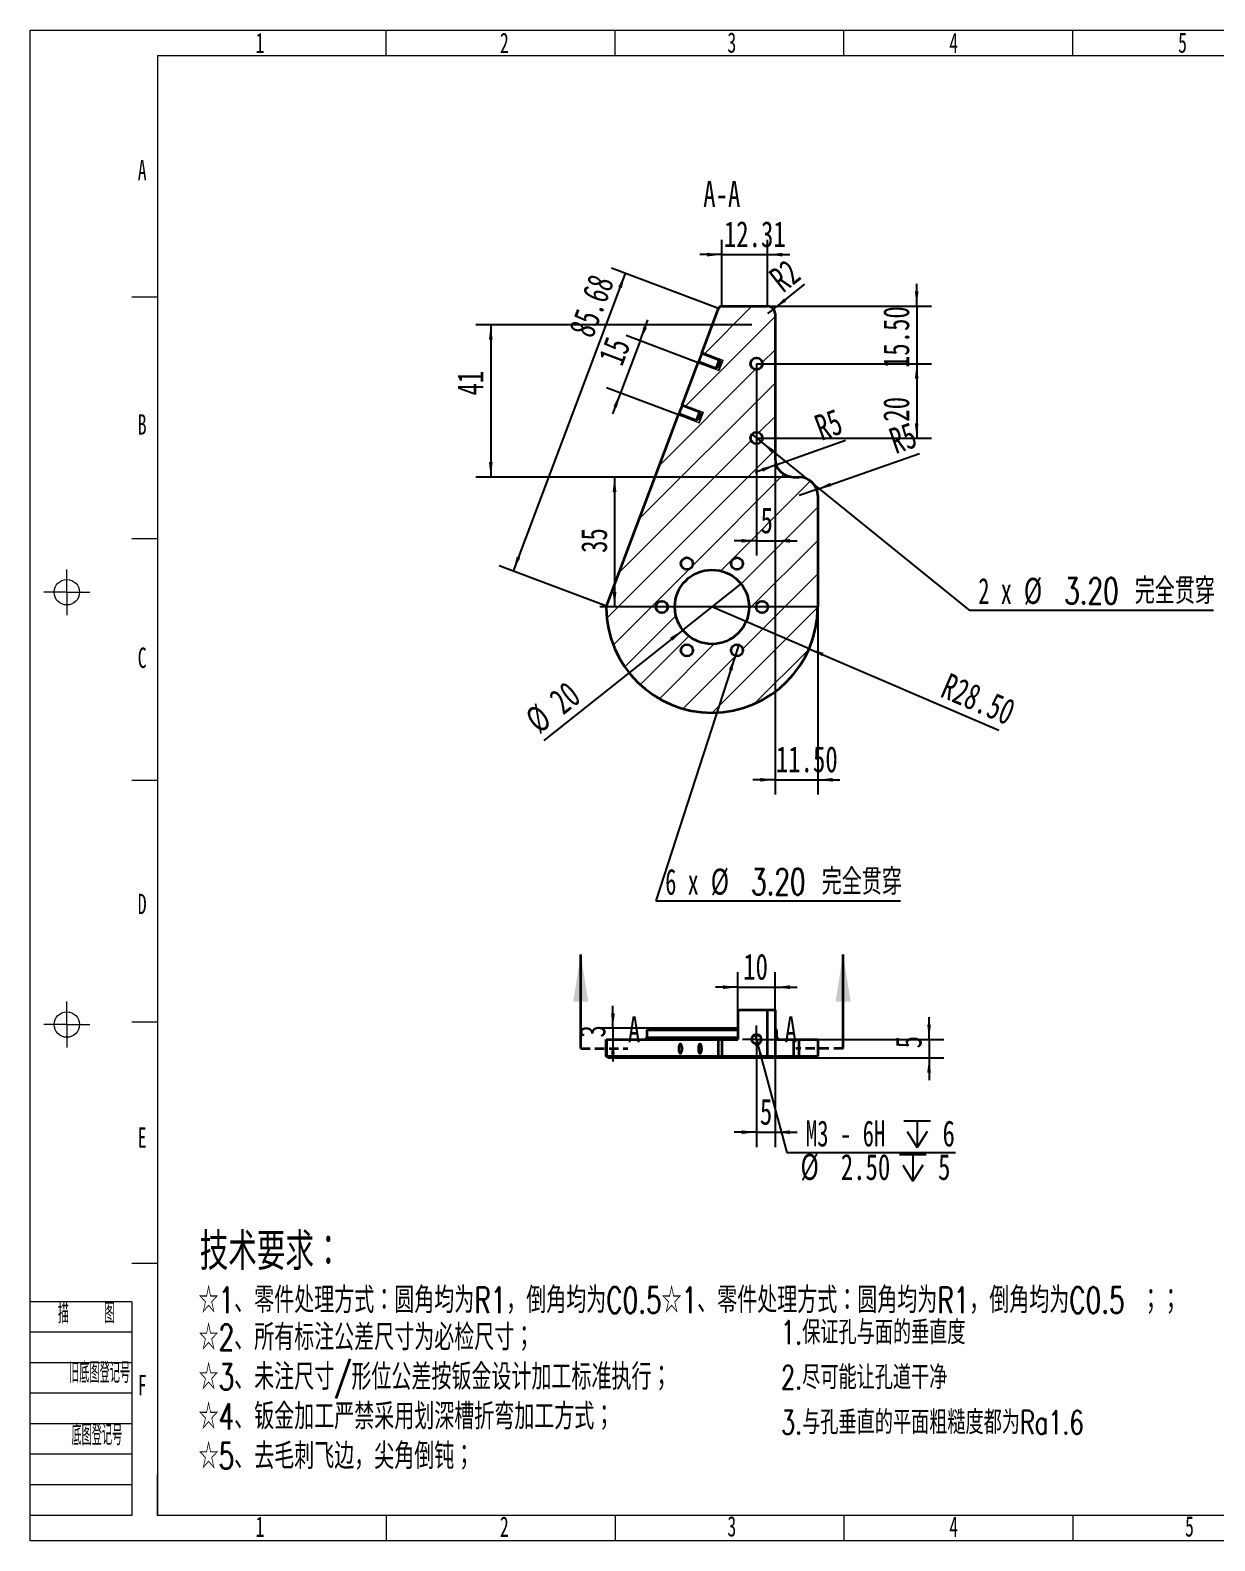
# Model space of a CAD drawing. Header units: millimetres. Extents: x 5 to 292, y 3 to 206.
# Drawn here: x 4.5 to 164.1, y 2.8 to 206.2 of the extents above; entities that cross this region are included whole.
import ezdxf

# ---------------------------------------------------------------- set-up
doc = ezdxf.new("R2010")
doc.units = ezdxf.units.MM
doc.linetypes.add('CENTERX2', pattern=[20.32, 12.7, -2.54, 2.54, -2.54])
doc.linetypes.add('HIDDEN', pattern=[1.905, 1.27, -0.635])
doc.layers.add('10', color=7, linetype='Continuous')
doc.layers.add('SLD-0', color=7, linetype='Continuous')
doc.layers.add('粗实线层', color=7, linetype='Continuous', lineweight=25)
doc.styles.add('SLDTEXTSTYLE0', font='TXT', dxfattribs={"width": 0.7, "bigfont": 'bigfont'})
doc.styles.add('SLDTEXTSTYLE1', font='TXT', dxfattribs={"width": 0.7})
doc.styles.add('SLDTEXTSTYLE14', font='TXT', dxfattribs={"width": 0.642857})
doc.styles.add('SLDTEXTSTYLE15', font='TXT', dxfattribs={"width": 0.633333})
doc.styles.add('SLDTEXTSTYLE7', font='TXT', dxfattribs={"width": 0.638186})
doc.styles.add('SLDTEXTSTYLE8', font='TXT', dxfattribs={"width": 0.484951, "bigfont": 'bigfont'})
doc.styles.add('SLDTEXTSTYLE9', font='TXT', dxfattribs={"width": 0.454852, "bigfont": 'bigfont'})
doc.dimstyles.new('SLDDIMSTYLE1', dxfattribs={"dimtxt": 3.5, "dimasz": 2, "dimexe": 0, "dimexo": 0.0625, "dimgap": 0.875, "dimtad": 2, "dimlfac": 2, "dimrnd": 1e-09, "dimzin": 12, "dimdsep": 46, "dimtxsty": 'SLDTEXTSTYLE1', "dimsah": 1, "dimcen": 0.09, "dimadec": 0, "dimazin": 3, "dimtfac": 1, "dimtmove": 0, "dimatfit": 0, "dimfxl": 0, "dimfrac": 2, "dimtolj": 1, "dimtzin": 12, "dimarcsym": 0})
doc.dimstyles.new('SLDDIMSTYLE2', dxfattribs={"dimtxt": 3.5, "dimasz": 2, "dimexe": 0, "dimexo": 0.0625, "dimgap": 0.875, "dimtad": 2, "dimlfac": 2, "dimrnd": 1e-09, "dimzin": 12, "dimdsep": 46, "dimtxsty": 'SLDTEXTSTYLE1', "dimsah": 1, "dimcen": 0.09, "dimadec": 0, "dimazin": 3, "dimtfac": 1, "dimtofl": 0, "dimtmove": 0, "dimatfit": 3, "dimfxl": 0, "dimfrac": 2, "dimtolj": 1, "dimtzin": 12, "dimarcsym": 0})
doc.dimstyles.new('SLDDIMSTYLE3', dxfattribs={"dimtxt": 3.5, "dimasz": 2, "dimexe": 0, "dimexo": 0.0625, "dimgap": 0.875, "dimtad": 2, "dimlfac": 2, "dimrnd": 1e-09, "dimzin": 4, "dimdsep": 46, "dimtxsty": 'SLDTEXTSTYLE1', "dimsah": 1, "dimcen": 0.09, "dimadec": 0, "dimazin": 1, "dimtfac": 1, "dimtmove": 0, "dimatfit": 0, "dimfxl": 0, "dimfrac": 2, "dimtolj": 1, "dimtzin": 12, "dimarcsym": 0})
doc.dimstyles.new('SLDDIMSTYLE4', dxfattribs={"dimtxt": 3.5, "dimasz": 2, "dimexe": 0, "dimexo": 0.0625, "dimgap": 0.875, "dimtad": 0, "dimtih": 1, "dimtoh": 1, "dimdec": 6, "dimlfac": 2, "dimrnd": 1e-09, "dimzin": 12, "dimdsep": 46, "dimtxsty": 'SLDTEXTSTYLE1', "dimblk1": 'NONE', "dimsah": 1, "dimcen": 0, "dimadec": 0, "dimazin": 3, "dimtfac": 1, "dimtmove": 0, "dimatfit": 3, "dimldrblk": 'NONE', "dimfxl": 0, "dimfrac": 2, "dimtolj": 1, "dimtzin": 12, "dimarcsym": 0})
doc.dimstyles.new('SLDDIMSTYLE5', dxfattribs={"dimtxt": 3.5, "dimasz": 2, "dimexe": 0, "dimexo": 0.0625, "dimgap": 0.875, "dimtad": 2, "dimlfac": 2, "dimrnd": 1e-09, "dimzin": 12, "dimdsep": 46, "dimtxsty": 'SLDTEXTSTYLE1', "dimsah": 1, "dimcen": 0, "dimadec": 0, "dimazin": 3, "dimtfac": 1, "dimtofl": 0, "dimtmove": 0, "dimatfit": 3, "dimfxl": 0, "dimfrac": 2, "dimtolj": 1, "dimtzin": 12, "dimarcsym": 0})
doc.dimstyles.new('SLDDIMSTYLE6', dxfattribs={"dimtxt": 3.5, "dimasz": 2, "dimexe": 0, "dimexo": 0.0625, "dimgap": 0.875, "dimtad": 2, "dimlfac": 2, "dimrnd": 1e-09, "dimzin": 12, "dimdsep": 46, "dimtxsty": 'SLDTEXTSTYLE1', "dimsah": 1, "dimcen": 0, "dimadec": 0, "dimazin": 3, "dimtfac": 1, "dimtofl": 0, "dimtmove": 1, "dimatfit": 3, "dimfxl": 0, "dimfrac": 2, "dimtolj": 1, "dimtzin": 12, "dimarcsym": 0})
doc.dimstyles.new('SLDDIMSTYLE7', dxfattribs={"dimtxt": 3.5, "dimasz": 2, "dimexe": 0, "dimexo": 0.0625, "dimgap": 0.875, "dimtad": 2, "dimlfac": 2, "dimrnd": 1e-09, "dimzin": 4, "dimdsep": 46, "dimtxsty": 'SLDTEXTSTYLE1', "dimsah": 1, "dimcen": 0, "dimadec": 0, "dimazin": 1, "dimtfac": 1, "dimtofl": 0, "dimtmove": 0, "dimatfit": 3, "dimfxl": 0, "dimfrac": 2, "dimtolj": 1, "dimtzin": 12, "dimarcsym": 0})
doc.dimstyles.new('SLDDIMSTYLE8', dxfattribs={"dimtxt": 3.5, "dimasz": 2, "dimexe": 0, "dimexo": 0.0625, "dimgap": 0.875, "dimtad": 2, "dimlfac": 2, "dimrnd": 1e-09, "dimzin": 12, "dimdsep": 46, "dimtxsty": 'SLDTEXTSTYLE1', "dimblk1": 'NONE', "dimsah": 1, "dimcen": 0, "dimadec": 0, "dimazin": 3, "dimtfac": 1, "dimtmove": 0, "dimatfit": 3, "dimldrblk": 'NONE', "dimfxl": 0, "dimfrac": 2, "dimtolj": 1, "dimtzin": 12, "dimarcsym": 0})
doc.dimstyles.new('SLDDIMSTYLE9', dxfattribs={"dimtxt": 3.5, "dimasz": 2, "dimexe": 0, "dimexo": 0.0625, "dimgap": 0.875, "dimtad": 0, "dimtih": 1, "dimtoh": 1, "dimlfac": 2, "dimrnd": 1e-09, "dimzin": 4, "dimdsep": 46, "dimtxsty": 'SLDTEXTSTYLE1', "dimblk1": 'NONE', "dimsah": 1, "dimcen": 0, "dimadec": 0, "dimazin": 1, "dimtfac": 1, "dimtmove": 0, "dimatfit": 3, "dimldrblk": 'NONE', "dimfxl": 0, "dimfrac": 2, "dimtolj": 1, "dimtzin": 12, "dimarcsym": 0})

# ---------------------------------------------------------------- blocks, each defined once
blk = doc.blocks.new('SW_NOTE_0')
at = {"layer": 'SLD-0', "color": 0, "char_height": 3.5, "attachment_point": 1, "style": 'SLDTEXTSTYLE0'}
for s, insert in [('☆2、所有标注公差尺寸为必检尺寸；', (0, 4.51)), ('☆3、未注尺寸/形位公差按钣金设计加工标准执行；', (0, -0.82)), ('☆4、钣金加工严禁采用划深槽折弯加工方式；', (0, -6.15)), ('☆5、去毛刺飞边，尖角倒钝；', (0, -11.48))]:
    blk.add_mtext(s, dxfattribs=dict(at, insert=insert))
blk = doc.blocks.new('SW_NOTE_0_3')
at = {"layer": '粗实线层', "color": 0, "char_height": 3.175, "attachment_point": 1, "style": 'SLDTEXTSTYLE0'}
for s, insert in [('1.保证孔与面的垂直度', (0, 4.09)), ('2.尽可能让孔道干净', (0, -1.97)), ('3.与孔垂直的平面粗糙度都为Ra1.6', (0, -8.03))]:
    blk.add_mtext(s, dxfattribs=dict(at, insert=insert))
blk = doc.blocks.new('SW_SYMBOL_HOLE_DEPTH')
at = {"layer": '10', "color": 0}
for p, q in [((0, 875), (800, 875)), ((100, 555), (400, 75)), ((400, 875), (400, 75)), ((700, 555), (400, 75))]:
    blk.add_line(p, q, dxfattribs=at)
blk = doc.blocks.new('_D_5')
at = {"layer": '10'}
for p, q in [((102.17, 70.93), (102.49, 69.73)), ((102.49, 69.73), (106.41, 55.08)), ((106.41, 55.08), (129.14, 55.08))]:
    blk.add_line(p, q, dxfattribs=at)
blk.add_solid([(102.49, 69.73), (102.77, 67.73), (103.25, 67.86)], dxfattribs=at)
at = {"layer": '10', "xscale": 0.004511737089201878, "yscale": 0.004511737089201878, "zscale": 0.004511737089201878}
for p in [(122.18, 55.41), (121.58, 50.9)]:
    blk.add_blockref('SW_SYMBOL_HOLE_DEPTH', p, dxfattribs=at)
at = {"layer": '10', "char_height": 3.5, "attachment_point": 1}
for s, insert, style in [('M3 - 6H', (108.98, 59.41), 'SLDTEXTSTYLE14'), ('6', (127.39, 59.41), 'SLDTEXTSTYLE1'), ('%%c', (108.26, 54.91), 'SLDTEXTSTYLE1'), ('2.50', (113.69, 54.89), 'SLDTEXTSTYLE1'), ('5', (126.79, 54.89), 'SLDTEXTSTYLE1')]:
    blk.add_mtext(s, dxfattribs=dict(at, insert=insert, style=style))
blk = doc.blocks.new('_None')
blk = doc.blocks.new('_D_6')
at = {"layer": '10'}
for p, q in [((99.83, 74.08), (99.83, 79.36)), ((104.83, 74.33), (104.83, 79.36)), ((99.83, 77.36), (96.83, 77.36)), ((99.83, 77.36), (104.83, 77.36)), ((104.83, 77.36), (107.83, 77.36))]:
    blk.add_line(p, q, dxfattribs=at)
for points in [[(99.83, 77.36), (97.83, 77.61), (97.83, 77.11)], [(104.83, 77.36), (106.83, 77.11), (106.83, 77.61)]]:
    blk.add_solid(points, dxfattribs=at)
at = {"layer": '10', "insert": (100.54, 81.87), "char_height": 3.5, "attachment_point": 1, "style": 'SLDTEXTSTYLE1'}
blk.add_mtext('10', dxfattribs=at)
blk = doc.blocks.new('_D_7')
at = {"layer": '10'}
for p, q in [((125.58, 70.33), (125.58, 73.33)), ((104.21, 70.33), (127.58, 70.33)), ((125.58, 70.33), (125.58, 67.83)), ((103.83, 67.83), (127.58, 67.83)), ((125.58, 67.83), (125.58, 64.83))]:
    blk.add_line(p, q, dxfattribs=at)
for points in [[(125.58, 70.33), (125.83, 72.33), (125.33, 72.33)], [(125.58, 67.83), (125.33, 65.83), (125.83, 65.83)]]:
    blk.add_solid(points, dxfattribs=at)
at = {"layer": '10', "insert": (121.07, 69.12), "char_height": 3.5, "attachment_point": 1, "rotation": 90, "style": 'SLDTEXTSTYLE1'}
blk.add_mtext('5', dxfattribs=at)
blk = doc.blocks.new('_D_8')
at = {"layer": '10'}
for p, q in [((104.83, 74.33), (104.83, 55.83)), ((102.33, 68.45), (102.33, 55.83)), ((102.33, 57.83), (99.33, 57.83)), ((102.33, 57.83), (104.83, 57.83)), ((104.83, 57.83), (107.83, 57.83))]:
    blk.add_line(p, q, dxfattribs=at)
for points in [[(102.33, 57.83), (100.33, 58.08), (100.33, 57.58)], [(104.83, 57.83), (106.83, 57.58), (106.83, 58.08)]]:
    blk.add_solid(points, dxfattribs=at)
at = {"layer": '10', "insert": (102.79, 62.34), "char_height": 3.5, "attachment_point": 1, "style": 'SLDTEXTSTYLE1'}
blk.add_mtext('5', dxfattribs=at)
blk = doc.blocks.new('_D_9')
at = {"layer": '10'}
for p, q in [((82.99, 71.83), (82.99, 74.83)), ((88.78, 71.83), (80.99, 71.83)), ((82.99, 71.83), (82.99, 70.33)), ((82.99, 70.33), (82.99, 67.33))]:
    blk.add_line(p, q, dxfattribs=at)
for points in [[(82.99, 71.83), (83.24, 73.83), (82.74, 73.83)], [(82.99, 70.33), (82.74, 68.33), (83.24, 68.33)]]:
    blk.add_solid(points, dxfattribs=at)
at = {"layer": '10', "insert": (78.48, 70.57), "char_height": 3.5, "attachment_point": 1, "rotation": 90, "style": 'SLDTEXTSTYLE1'}
blk.add_mtext('3', dxfattribs=at)
blk = doc.blocks.new('SW_CENTERMARKSYMBOL_0')
at = {"layer": '10', "color": 0}
for p, q in [((-1.25, 0), (-1.875, 0)), ((0, 0), (-1.25, 0)), ((0, 1.25), (0, 1.875)), ((0, 0), (0, 1.25)), ((0, 0), (0, -1.25)), ((0, 0), (1.25, 0)), ((1.25, 0), (1.875, 0)), ((0, -1.25), (0, -1.875))]:
    blk.add_line(p, q, dxfattribs=at)
blk = doc.blocks.new('_D_10')
at = {"layer": '10'}
for p, q in [((97.68, 169.07), (97.68, 178.02)), ((103.83, 169.07), (103.83, 178.02)), ((97.68, 176.02), (94.68, 176.02)), ((97.68, 176.02), (103.83, 176.02)), ((103.83, 176.02), (106.83, 176.02))]:
    blk.add_line(p, q, dxfattribs=at)
for points in [[(97.68, 176.02), (95.68, 176.27), (95.68, 175.77)], [(103.83, 176.02), (105.83, 175.77), (105.83, 176.27)]]:
    blk.add_solid(points, dxfattribs=at)
at = {"layer": '10', "insert": (97.94, 180.53), "char_height": 3.5, "attachment_point": 1, "style": 'SLDTEXTSTYLE1'}
blk.add_mtext('12.31', dxfattribs=at)
blk = doc.blocks.new('_D_11')
at = {"layer": '10'}
for q in [(108.84, 172.02), (103.83, 168.07)]:
    blk.add_line((104.62, 168.69), q, dxfattribs=at)
blk.add_solid([(104.62, 168.69), (106.34, 169.73), (106.03, 170.12)], dxfattribs=at)
at = {"layer": '10', "insert": (103.74, 173.53), "char_height": 3.5, "attachment_point": 1, "rotation": 38.2335, "style": 'SLDTEXTSTYLE1'}
blk.add_mtext('R2', dxfattribs=at)
blk = doc.blocks.new('_D_12')
at = {"layer": '10'}
for p, q in [((86.65, 164.41), (87.7, 167.22)), ((94.47, 161.46), (84.78, 165.11)), ((86.65, 164.41), (84, 157.39)), ((91.82, 154.45), (82.13, 158.09)), ((84, 157.39), (82.95, 154.58))]:
    blk.add_line(p, q, dxfattribs=at)
for points in [[(86.65, 164.41), (87.59, 166.19), (87.12, 166.37)], [(84, 157.39), (83.07, 155.61), (83.53, 155.43)]]:
    blk.add_solid(points, dxfattribs=at)
at = {"layer": '10', "insert": (80.95, 162.08), "char_height": 3.5, "attachment_point": 1, "rotation": 69.3665, "style": 'SLDTEXTSTYLE1'}
blk.add_mtext('15', dxfattribs=at)
blk = doc.blocks.new('_D_13')
at = {"layer": '10'}
for p, q in [((101.71, 166.57), (64.54, 166.57)), ((66.54, 166.57), (66.54, 146.07)), ((108.08, 146.07), (64.54, 146.07))]:
    blk.add_line(p, q, dxfattribs=at)
for points in [[(66.54, 166.57), (66.29, 164.57), (66.79, 164.57)], [(66.54, 146.07), (66.79, 148.07), (66.29, 148.07)]]:
    blk.add_solid(points, dxfattribs=at)
at = {"layer": '10', "insert": (62.03, 157.05), "char_height": 3.5, "attachment_point": 1, "rotation": 90, "style": 'SLDTEXTSTYLE1'}
blk.add_mtext('41', dxfattribs=at)
blk = doc.blocks.new('_D_14')
at = {"layer": '10'}
for p, q in [((107.33, 146.07), (81.21, 146.07)), ((83.21, 146.07), (83.21, 128.57)), ((110.58, 128.57), (81.21, 128.57))]:
    blk.add_line(p, q, dxfattribs=at)
for points in [[(83.21, 146.07), (82.96, 144.07), (83.46, 144.07)], [(83.21, 128.57), (83.46, 130.57), (82.96, 130.57)]]:
    blk.add_solid(points, dxfattribs=at)
at = {"layer": '10', "insert": (78.7, 135.85), "char_height": 3.5, "attachment_point": 1, "rotation": 90, "style": 'SLDTEXTSTYLE1'}
blk.add_mtext('35', dxfattribs=at)
blk = doc.blocks.new('_D_15')
at = {"layer": '10'}
for q in [(124.29, 149.22), (108.08, 143.57)]:
    blk.add_line((110.44, 144.39), q, dxfattribs=at)
blk.add_solid([(110.44, 144.39), (112.41, 144.82), (112.25, 145.29)], dxfattribs=at)
at = {"layer": '10', "insert": (119.91, 152.45), "char_height": 3.5, "attachment_point": 1, "rotation": 19.219, "style": 'SLDTEXTSTYLE1'}
blk.add_mtext('R5', dxfattribs=at)
blk = doc.blocks.new('_D_16')
at = {"layer": '10'}
for q in [(114.31, 151.04), (102.16, 146.68)]:
    blk.add_line((104.99, 147.7), q, dxfattribs=at)
blk.add_solid([(104.99, 147.7), (103.02, 147.26), (103.19, 146.79)], dxfattribs=at)
at = {"layer": '10', "insert": (109.86, 154.2), "char_height": 3.5, "attachment_point": 1, "rotation": 20.4374, "style": 'SLDTEXTSTYLE1'}
blk.add_mtext('R5', dxfattribs=at)
blk = doc.blocks.new('_D_17')
at = {"layer": '10'}
for p, q in [((104.83, 148.57), (104.83, 103.29)), ((110.58, 128.57), (110.58, 103.29)), ((104.83, 105.29), (101.83, 105.29)), ((104.83, 105.29), (110.58, 105.29)), ((110.58, 105.29), (113.58, 105.29))]:
    blk.add_line(p, q, dxfattribs=at)
for points in [[(104.83, 105.29), (102.83, 105.54), (102.83, 105.04)], [(110.58, 105.29), (112.58, 105.04), (112.58, 105.54)]]:
    blk.add_solid(points, dxfattribs=at)
at = {"layer": '10', "insert": (104.94, 109.81), "char_height": 3.5, "attachment_point": 1, "style": 'SLDTEXTSTYLE1'}
blk.add_mtext('11.50', dxfattribs=at)
blk = doc.blocks.new('_D_18')
at = {"layer": '10'}
for q in [(96.33, 128.57), (134.99, 111.99)]:
    blk.add_line((109.43, 122.95), q, dxfattribs=at)
blk.add_solid([(109.43, 122.95), (111.17, 121.94), (111.36, 122.39)], dxfattribs=at)
at = {"layer": '10', "insert": (128.31, 119.76), "char_height": 3.5, "attachment_point": 1, "rotation": 336.7847, "style": 'SLDTEXTSTYLE1'}
blk.add_mtext('R28.50', dxfattribs=at)
blk = doc.blocks.new('_D_19')
at = {"layer": '10'}
for q in [(100.25, 131.68), (73.68, 110.6)]:
    blk.add_line((92.41, 125.46), q, dxfattribs=at)
blk.add_solid([(92.41, 125.46), (90.69, 124.42), (91, 124.02)], dxfattribs=at)
at = {"layer": '10', "char_height": 3.5, "attachment_point": 1, "rotation": 38.4301, "style": 'SLDTEXTSTYLE1'}
for s, insert in [('20', (74.11, 116.68)), ('%%c', (70.87, 114.13))]:
    blk.add_mtext(s, dxfattribs=dict(at, insert=insert))
blk = doc.blocks.new('_D_20')
at = {"layer": '10'}
for p, q in [((99.95, 123.49), (99.46, 121.96)), ((99.46, 121.96), (88.79, 88.99)), ((88.79, 88.99), (121.72, 88.99))]:
    blk.add_line(p, q, dxfattribs=at)
blk.add_solid([(99.46, 121.96), (98.61, 120.14), (99.08, 119.98)], dxfattribs=at)
at = {"layer": '10', "char_height": 3.5, "attachment_point": 1}
for s, insert, style in [('3.20 完全贯穿', (101.59, 93.31), 'SLDTEXTSTYLE0'), ('6 x', (90.04, 93.31), 'SLDTEXTSTYLE15'), ('%%c', (96.16, 93.33), 'SLDTEXTSTYLE1')]:
    blk.add_mtext(s, dxfattribs=dict(at, insert=insert, style=style))
blk = doc.blocks.new('_D_21')
at = {"layer": '10'}
for p, q in [((84.66, 173.47), (69.56, 133.38)), ((97.21, 168.75), (82.79, 174.18)), ((82.11, 128.66), (67.69, 134.09))]:
    blk.add_line(p, q, dxfattribs=at)
for points in [[(84.66, 173.47), (83.72, 171.69), (84.19, 171.51)], [(69.56, 133.38), (70.5, 135.17), (70.03, 135.34)]]:
    blk.add_solid(points, dxfattribs=at)
at = {"layer": '10', "insert": (76.97, 165.84), "char_height": 3.5, "attachment_point": 1, "rotation": 69.3665, "style": 'SLDTEXTSTYLE1'}
blk.add_mtext('85.68', dxfattribs=at)
blk = doc.blocks.new('_D_22')
at = {"layer": '10'}
for p, q in [((123.91, 169.07), (123.91, 172.07)), ((103.83, 169.07), (125.91, 169.07)), ((123.91, 169.07), (123.91, 161.32)), ((102.33, 161.32), (125.91, 161.32)), ((123.91, 161.32), (123.91, 158.32))]:
    blk.add_line(p, q, dxfattribs=at)
for points in [[(123.91, 169.07), (124.16, 171.07), (123.66, 171.07)], [(123.91, 161.32), (123.66, 159.32), (124.16, 159.32)]]:
    blk.add_solid(points, dxfattribs=at)
at = {"layer": '10', "insert": (119.4, 160.74), "char_height": 3.5, "attachment_point": 1, "rotation": 90, "style": 'SLDTEXTSTYLE1'}
blk.add_mtext('15.50', dxfattribs=at)
blk = doc.blocks.new('_D_23')
at = {"layer": '10'}
for p, q in [((102.33, 161.32), (125.91, 161.32)), ((123.91, 161.32), (123.91, 151.32)), ((102.33, 151.32), (125.91, 151.32))]:
    blk.add_line(p, q, dxfattribs=at)
for points in [[(123.91, 161.32), (123.66, 159.32), (124.16, 159.32)], [(123.91, 151.32), (124.16, 153.32), (123.66, 153.32)]]:
    blk.add_solid(points, dxfattribs=at)
at = {"layer": '10', "insert": (119.4, 153.52), "char_height": 3.5, "attachment_point": 1, "rotation": 90, "style": 'SLDTEXTSTYLE1'}
blk.add_mtext('20', dxfattribs=at)
blk = doc.blocks.new('_D_24')
at = {"layer": '10'}
for p, q in [((102.33, 161.32), (102.33, 135.48)), ((104.83, 148.57), (104.83, 135.48)), ((102.33, 137.48), (99.33, 137.48)), ((102.33, 137.48), (104.83, 137.48)), ((104.83, 137.48), (107.83, 137.48))]:
    blk.add_line(p, q, dxfattribs=at)
for points in [[(102.33, 137.48), (100.33, 137.73), (100.33, 137.23)], [(104.83, 137.48), (106.83, 137.23), (106.83, 137.73)]]:
    blk.add_solid(points, dxfattribs=at)
at = {"layer": '10', "insert": (102.88, 141.99), "char_height": 3.5, "attachment_point": 1, "style": 'SLDTEXTSTYLE1'}
blk.add_mtext('5', dxfattribs=at)
blk = doc.blocks.new('_D_25')
at = {"layer": '10'}
for p, q in [((101.71, 151.82), (102.95, 150.82)), ((102.95, 150.82), (130.96, 128.15)), ((130.96, 128.15), (163.91, 128.15))]:
    blk.add_line(p, q, dxfattribs=at)
blk.add_solid([(102.95, 150.82), (104.35, 149.36), (104.66, 149.75)], dxfattribs=at)
at = {"layer": '10', "char_height": 3.5, "attachment_point": 1}
for s, insert, style in [('2 x', (132.21, 132.47), 'SLDTEXTSTYLE15'), ('%%c', (138.34, 132.49), 'SLDTEXTSTYLE1'), ('3.20 完全贯穿', (143.77, 132.47), 'SLDTEXTSTYLE0')]:
    blk.add_mtext(s, dxfattribs=dict(at, insert=insert, style=style))

msp = doc.modelspace()

# ---------------------------------------------------------------- hatches: boundary and pattern name
at = {"layer": '10', "linetype": 'Continuous', "lineweight": 18}
h = msp.add_hatch(dxfattribs=at)
h.set_pattern_fill('ANSI31', color=256, style=0)
edge = h.paths.add_edge_path(flags=0)
edge.add_line((110.58044561, 128.57074724), (110.58044561, 143.57074724))
edge.add_arc((108.08044561, 143.57074724), 2.5, 0, 90)
edge.add_line((108.08044561, 146.07074724), (107.33044561, 146.07074724))
edge.add_arc((107.33044561, 148.57074724), 2.5, 180, 270, ccw=False)
edge.add_line((104.83044561, 148.57074724), (104.83044561, 168.07074724))
edge.add_arc((103.83044561, 168.07074724), 1, 0, 90)
edge.add_line((103.83044561, 169.07074724), (97.67644565, 169.07074724))
edge.add_arc((97.67644565, 168.57074724), 0.5, 90, 159.3664757478)
edge.add_line((97.2085189, 168.74694188), (94.95073494, 162.7508599))
edge.add_line((94.95073494, 162.7508599), (97.29036872, 161.86988669))
edge.add_line((97.29036872, 161.86988669), (97.42157386, 161.15264272))
edge.add_line((97.42157386, 161.15264272), (96.84988211, 160.7000698))
edge.add_line((96.84988211, 160.7000698), (94.51024833, 161.58104301))
edge.add_line((94.51024833, 161.58104301), (92.30781531, 155.73195857))
edge.add_line((92.30781531, 155.73195857), (94.64744908, 154.85098536))
edge.add_line((94.64744908, 154.85098536), (94.77865423, 154.13374139))
edge.add_line((94.77865423, 154.13374139), (94.20696247, 153.68116848))
edge.add_line((94.20696247, 153.68116848), (91.8673287, 154.56214169))
edge.add_line((91.8673287, 154.56214169), (82.11281491, 128.65671162))
edge.add_arc((82.58074166, 128.48051698), 0.5, 159.3664757478, 180.375989123)
edge.add_arc((96.33044561, 128.57074724), 14.25, 180.375989123, 360)
edge = h.paths.add_edge_path(flags=0)
edge.add_arc((96.33044561, 128.57074724), 5, 0, 360)
edge = h.paths.add_edge_path(flags=0)
edge.add_arc((102.33044561, 161.32074724), 0.8, 0, 360)
edge = h.paths.add_edge_path(flags=0)
edge.add_arc((99.70544561, 122.72507577), 0.8, 0, 360)
edge = h.paths.add_edge_path(flags=0)
edge.add_arc((99.70544561, 134.41641872), 0.8, 0, 360)
edge = h.paths.add_edge_path(flags=0)
edge.add_arc((89.58044561, 128.57074724), 0.8, 0, 360)
edge = h.paths.add_edge_path(flags=0)
edge.add_arc((92.95544561, 134.41641872), 0.8, 0, 360)
edge = h.paths.add_edge_path(flags=0)
edge.add_arc((103.08044561, 128.57074724), 0.8, 0, 360)
edge = h.paths.add_edge_path(flags=0)
edge.add_arc((92.95544561, 122.72507577), 0.8, 0, 360)
edge = h.paths.add_edge_path(flags=0)
edge.add_arc((102.33044561, 151.32074724), 0.8, 0, 360)

# ---------------------------------------------------------------- linework, layer by layer
at = {"color": 7, "linetype": 'Continuous', "lineweight": 35}
for p, q in [((97.67644565, 169.07074724), (103.83044561, 169.07074724)), ((94.95073494, 162.7508599), (97.2085189, 168.74694188)), ((104.83044561, 168.07074724), (104.83044561, 148.57074724)), ((92.30781531, 155.73195857), (94.51024833, 161.58104301)), ((94.95073494, 162.7508599), (94.51024833, 161.58104301)), ((96.84988211, 160.7000698), (94.51024833, 161.58104301)), ((94.95073494, 162.7508599), (97.29036872, 161.86988669)), ((97.29036872, 161.86988669), (96.84988211, 160.7000698)), ((97.42157386, 161.15264272), (96.84988211, 160.7000698)), ((97.29036872, 161.86988669), (97.42157386, 161.15264272)), ((92.30781531, 155.73195857), (91.8673287, 154.56214169)), ((92.30781531, 155.73195857), (94.64744908, 154.85098536)), ((94.64744908, 154.85098536), (94.20696247, 153.68116848)), ((94.64744908, 154.85098536), (94.77865423, 154.13374139)), ((82.11281491, 128.65671162), (91.8673287, 154.56214169)), ((94.20696247, 153.68116848), (91.8673287, 154.56214169)), ((94.77865423, 154.13374139), (94.20696247, 153.68116848)), ((107.33044561, 146.07074724), (108.08044561, 146.07074724)), ((110.58044561, 143.57074724), (110.58044561, 128.57074724)), ((78.66077719, 69.07975115), (78.66077719, 81.77975115)), ((114.00041008, 69.07975115), (114.00041008, 81.77975115)), ((100.08044561, 74.32975115), (99.83044561, 74.07975115)), ((99.83044561, 74.07975115), (99.83044561, 70.32975115)), ((100.08044561, 74.32975115), (103.83044561, 74.32975115)), ((103.83044561, 74.32975115), (104.83044561, 74.32975115)), ((103.83044561, 68.07975115), (103.83044561, 74.32975115)), ((104.83044561, 74.32975115), (104.83044561, 68.07975115)), ((87.83044561, 71.82975115), (87.58044561, 71.57975115)), ((87.58044561, 71.57975115), (87.58044561, 70.57975115)), ((99.83044561, 71.57975115), (87.58044561, 71.57975115)), ((87.83044561, 71.82975115), (99.83044561, 71.82975115)), ((105.08044561, 71.57975115), (104.83044561, 71.82975115)), ((105.08044561, 71.57975115), (104.83044561, 71.57975115)), ((105.08044561, 70.57975115), (105.08044561, 71.57975115)), ((82.08075243, 68.07975115), (82.08075243, 70.32975115)), ((82.08075243, 70.32975115), (82.11281491, 70.32975115)), ((82.11281491, 70.32975115), (82.11281491, 68.07975115)), ((82.11281491, 70.32975115), (97.2085189, 70.32975115)), ((87.58044561, 70.57975115), (87.33044561, 70.32975115)), ((87.58044561, 70.57975115), (99.83044561, 70.57975115)), ((97.2085189, 68.07975115), (97.2085189, 70.32975115)), ((97.2085189, 70.32975115), (97.67644565, 70.32975115)), ((97.67644565, 70.32975115), (97.67644565, 68.07975115)), ((97.67644565, 70.32975115), (99.83044561, 70.32975115)), ((104.83044561, 70.57975115), (105.08044561, 70.57975115)), ((104.83044561, 70.32975115), (107.33044561, 70.32975115)), ((105.33044561, 70.32975115), (105.08044561, 70.57975115)), ((107.33044561, 70.32975115), (107.33044561, 68.07975115)), ((107.33044561, 70.32975115), (108.08044561, 70.32975115)), ((108.08044561, 68.07975115), (108.08044561, 70.32975115)), ((108.08044561, 70.32975115), (110.58044561, 70.32975115)), ((110.58044561, 70.32975115), (110.58044561, 68.07975115)), ((82.08075243, 68.07975115), (82.11281491, 68.07975115)), ((82.33074705, 67.82975115), (82.08075243, 68.07975115)), ((82.11281491, 68.07975115), (97.2085189, 68.07975115)), ((82.34677829, 67.82975115), (82.11281491, 68.07975115)), ((82.34677829, 67.82975115), (82.33074705, 67.82975115)), ((97.44248228, 67.82975115), (82.34677829, 67.82975115)), ((97.2085189, 68.07975115), (97.67644565, 68.07975115)), ((97.44248228, 67.82975115), (97.2085189, 68.07975115)), ((97.67644565, 67.82975115), (97.44248228, 67.82975115)), ((97.67644565, 68.07975115), (103.83044561, 68.07975115)), ((97.67644565, 68.07975115), (97.67644565, 67.82975115)), ((103.83044561, 67.82975115), (97.67644565, 67.82975115)), ((103.83044561, 68.07975115), (104.83044561, 68.07975115)), ((103.83044561, 68.07975115), (103.83044561, 67.82975115)), ((104.58044561, 67.82975115), (103.83044561, 67.82975115)), ((104.83044561, 68.07975115), (104.58044561, 67.82975115)), ((107.33044561, 67.82975115), (104.58044561, 67.82975115)), ((104.83044561, 68.07975115), (107.33044561, 68.07975115)), ((107.33044561, 68.07975115), (107.33044561, 67.82975115)), ((107.33044561, 68.07975115), (108.08044561, 68.07975115)), ((108.08044561, 67.82975115), (107.33044561, 67.82975115)), ((108.08044561, 68.07975115), (110.58044561, 68.07975115)), ((108.08044561, 68.07975115), (108.08044561, 67.82975115)), ((110.33044561, 67.82975115), (108.08044561, 67.82975115)), ((110.33044561, 67.82975115), (110.58044561, 68.07975115))]:
    msp.add_line(p, q, dxfattribs=at)
at = {"color": 7, "linetype": 'Continuous', "lineweight": 18}
for p, q in [((94.9947836, 162.86784159), (97.80234413, 161.81067373)), ((94.46619967, 161.46406132), (97.2737602, 160.40689347)), ((92.35186397, 155.84894026), (95.1594245, 154.79177241)), ((91.82328004, 154.44516), (94.63084057, 153.38799214))]:
    msp.add_line(p, q, dxfattribs=at)
at = {"color": 7, "linetype": 'Continuous', "lineweight": 25}
for p, q in [((97.2737602, 160.40689347), (97.80234413, 161.81067373)), ((94.63084057, 153.38799214), (95.1594245, 154.79177241))]:
    msp.add_line(p, q, dxfattribs=at)
at = {"color": 7, "linetype": 'CENTERX2'}
for p, q in [((104.83044561, 70.32975115), (104.83044561, 68.07975115)), ((109.23416, 68.07975115), (95.85346442, 68.07975115))]:
    msp.add_line(p, q, dxfattribs=at)
at = {"color": 7, "linetype": 'HIDDEN', "lineweight": 35}
for p, q in [((78.66077719, 69.07975115), (85.01077719, 69.07975115)), ((114.00041008, 69.07975115), (107.65041008, 69.07975115))]:
    msp.add_line(p, q, dxfattribs=at)
at = {"color": 7, "linetype": 'Continuous', "lineweight": 18, "flags": 128}
for points in [[(92.087572, 68.32975115), (91.98643185, 68.3868415), (91.90068936, 68.54942106), (91.84339807, 68.79273858), (91.82328004, 69.07975115), (91.84339807, 69.36676372), (91.90068936, 69.61008124), (91.98643185, 69.7726608), (92.087572, 69.82975115), (92.18871216, 69.7726608), (92.27445464, 69.61008124), (92.33174594, 69.36676372), (92.35186397, 69.07975115), (92.33174594, 68.79273858), (92.27445464, 68.54942106), (92.18871216, 68.3868415), (92.087572, 68.32975115)], [(94.73049164, 68.32975115), (94.62935148, 68.3868415), (94.543609, 68.54942106), (94.4863177, 68.79273858), (94.46619967, 69.07975115), (94.4863177, 69.36676372), (94.543609, 69.61008124), (94.62935148, 69.7726608), (94.73049164, 69.82975115), (94.83163179, 69.7726608), (94.91737428, 69.61008124), (94.97466557, 69.36676372), (94.9947836, 69.07975115), (94.97466557, 68.79273858), (94.91737428, 68.54942106), (94.83163179, 68.3868415), (94.73049164, 68.32975115)]]:
    msp.add_lwpolyline(points, dxfattribs=at)
at = {"color": 7, "linetype": 'Continuous', "lineweight": 35, "flags": 128}
for points in [[(91.8673287, 69.07975115), (91.87483331, 68.91798925), (91.89683571, 68.76725115), (91.93183647, 68.63780941), (91.97745035, 68.53848527), (92.03056884, 68.47604751), (92.087572, 68.45475115), (92.14457516, 68.47604751), (92.19769365, 68.53848527), (92.24330754, 68.63780941), (92.2783083, 68.76725115), (92.3003107, 68.91798925), (92.30781531, 69.07975115), (92.3003107, 69.24151305), (92.2783083, 69.39225115), (92.24330754, 69.52169289), (92.19769365, 69.62101703), (92.14457516, 69.68345479), (92.087572, 69.70475115), (92.03056884, 69.68345479), (91.97745035, 69.62101703), (91.93183647, 69.52169289), (91.89683571, 69.39225115), (91.87483331, 69.24151305), (91.8673287, 69.07975115)], [(94.51024833, 69.07975115), (94.51775294, 68.91798925), (94.53975534, 68.76725115), (94.5747561, 68.63780941), (94.62036999, 68.53848527), (94.67348848, 68.47604751), (94.73049164, 68.45475115), (94.7874948, 68.47604751), (94.84061329, 68.53848527), (94.88622717, 68.63780941), (94.92122793, 68.76725115), (94.94323033, 68.91798925), (94.95073494, 69.07975115), (94.94323033, 69.24151305), (94.92122793, 69.39225115), (94.88622717, 69.52169289), (94.84061329, 69.62101703), (94.7874948, 69.68345479), (94.73049164, 69.70475115), (94.67348848, 69.68345479), (94.62036999, 69.62101703), (94.5747561, 69.52169289), (94.53975534, 69.39225115), (94.51775294, 69.24151305), (94.51024833, 69.07975115)]]:
    msp.add_lwpolyline(points, dxfattribs=at)
at = {"color": 7, "linetype": 'Continuous', "lineweight": 35}
for centre, radius in [((102.33044561, 161.32074724), 0.8), ((102.33044561, 151.32074724), 0.8), ((92.95544561, 134.41641872), 0.8), ((99.70544561, 134.41641872), 0.8), ((96.33044561, 128.57074724), 5), ((89.58044561, 128.57074724), 0.8), ((103.08044561, 128.57074724), 0.8), ((92.95544561, 122.72507577), 0.8), ((99.70544561, 122.72507577), 0.8), ((102.33044561, 70.32975115), 0.625)]:
    msp.add_circle(centre, radius, dxfattribs=at)
for centre, radius, start, end in [((97.67644565, 168.57074724), 0.5, 90, 159.3664757478), ((103.83044561, 168.07074724), 1, 0, 90), ((107.33044561, 148.57074724), 2.5, 180, 270), ((108.08044561, 143.57074724), 2.5, 0, 90), ((82.58074166, 128.48051698), 0.5, 159.3664757478, 180.375989123), ((96.33044561, 128.57074724), 14.25, 180.375989123, 0)]:
    msp.add_arc(centre, radius, start, end, dxfattribs=at)
at = {"color": 7, "linetype": 'Continuous', "lineweight": 18}
msp.add_arc((102.33044561, 70.32975115), 0.75, 255, 195, dxfattribs=at)
at = {"color": 7, "linetype": 'Continuous', "lineweight": 35}
for points in [[(78.66077719, 81.77975115), (77.64477719, 75.42975115), (79.67677719, 75.42975115)], [(114.00041008, 81.77975115), (112.98441008, 75.42975115), (115.01641008, 75.42975115)]]:
    msp.add_solid(points, dxfattribs=at)
at = {"layer": 'SLD-0', "color": 179, "linetype": 'Continuous', "lineweight": 18}
for p, q in [((4.5, 2.8), (4.5, 206.245)), ((4.5, 206.245), (292.2, 206.245)), ((52.45, 202.82), (52.45, 206.245)), ((83.275, 202.82), (83.275, 206.245)), ((114.1, 202.82), (114.1, 206.245)), ((144.925, 202.82), (144.925, 206.245)), ((144.925, 202.82), (144.925, 206.245)), ((21.625, 202.82), (288.775, 202.82)), ((21.625, 202.82), (21.625, 6.225)), ((21.625, 170.2825), (18.2, 170.2825)), ((21.625, 137.745), (18.2, 137.745)), ((9.432, 130.5525), (9.432, 133.635)), ((9.432, 130.5525), (6.3495, 130.5525)), ((9.432, 130.5525), (12.5145, 130.5525)), ((9.432, 130.5525), (9.432, 127.47)), ((21.625, 105.2075), (18.2, 105.2075)), ((9.432, 72.3275), (9.432, 75.41)), ((9.432, 72.3275), (6.3495, 72.3275)), ((9.432, 72.3275), (9.432, 69.245)), ((9.432, 72.3275), (12.5145, 72.3275)), ((21.625, 72.67), (18.2, 72.67)), ((21.625, 40.1325), (18.2, 40.1325)), ((18.2, 34.995), (4.5, 34.995)), ((18.2, 34.995), (18.2, 6.225)), ((18.2, 30.885), (4.5, 30.885)), ((18.2, 26.775), (4.5, 26.775)), ((18.2, 22.665), (4.5, 22.665)), ((18.2, 18.555), (4.5, 18.555)), ((18.2, 14.445), (4.5, 14.445)), ((18.2, 10.335), (4.5, 10.335)), ((21.625, 6.225), (21.62500023, 11.73924981)), ((18.2, 6.225), (4.5, 6.225)), ((288.775, 6.225), (21.625, 6.225)), ((165.47500023, 6.22499981), (21.625, 6.22499981)), ((52.45, 6.225), (52.45, 2.8)), ((83.275, 6.225), (83.275, 2.8)), ((114.1, 6.225), (114.1, 2.8)), ((114.1, 6.225), (114.1, 2.8)), ((144.925, 6.225), (144.925, 2.8)), ((144.925, 6.225), (144.925, 2.8)), ((292.2, 2.8), (4.5, 2.8))]:
    msp.add_line(p, q, dxfattribs=at)
for centre in [(9.432, 130.5525), (9.432, 72.3275)]:
    msp.add_circle(centre, 1.7125, dxfattribs=at)

# ---------------------------------------------------------------- block references
at = {"layer": '10'}
msp.add_blockref('SW_CENTERMARKSYMBOL_0', (102.33044561, 70.32975115), dxfattribs=at)
at = {"layer": 'SLD-0'}
msp.add_blockref('SW_NOTE_0', (27.1808347, 27.45355444), dxfattribs=at)
at = {"layer": '粗实线层'}
msp.add_blockref('SW_NOTE_0_3', (105.63149049, 28.36599638), dxfattribs=at)

# ---------------------------------------------------------------- texts
at = {"color": 7, "linetype": 'Continuous', "char_height": 3.5, "attachment_point": 1, "style": 'SLDTEXTSTYLE1'}
for insert in [(85.01077719, 73.41377551), (106.12029285, 73.41377551)]:
    msp.add_mtext('A', dxfattribs=dict(at, insert=insert))
at = {"layer": '10', "insert": (97.65767702, 185.93248452), "char_height": 3.5, "attachment_point": 2, "style": 'SLDTEXTSTYLE1'}
msp.add_mtext('A-A', dxfattribs=at)
at = {"layer": 'SLD-0', "char_height": 2.74}
for s, insert, attachment_point, style in [('1', (34.85479237, 205.90633217), 1, 'SLDTEXTSTYLE7'), ('2', (67.7711555, 205.90633217), 1, 'SLDTEXTSTYLE7'), ('3', (98.41433877, 205.95291217), 1, 'SLDTEXTSTYLE7'), ('4', (128.29979469, 205.89537217), 1, 'SLDTEXTSTYLE7'), ('5', (159.12479469, 205.94195217), 1, 'SLDTEXTSTYLE7'), ('A', (18.98775, 188.76584451), 1, 'SLDTEXTSTYLE7'), ('B', (18.98775, 154.515376), 1, 'SLDTEXTSTYLE7'), ('C', (18.98775, 123.09791224), 1, 'SLDTEXTSTYLE7'), ('D', (18.98775, 89.93409026), 1, 'SLDTEXTSTYLE7'), ('E', (18.98775, 58.46958314), 1, 'SLDTEXTSTYLE7'), ('描    图', (12.07972112, 34.80982208), 2, 'SLDTEXTSTYLE8'), ('旧底图登记号', (13.84740014, 26.80770643), 2, 'SLDTEXTSTYLE9'), ('F', (18.98775, 25.13718808), 1, 'SLDTEXTSTYLE7'), ('底图登记号', (13.48289365, 18.41409785), 2, 'SLDTEXTSTYLE9'), ('1', (34.85479237, 6.07247912), 1, 'SLDTEXTSTYLE7'), ('2', (67.7711555, 6.07247912), 1, 'SLDTEXTSTYLE7'), ('3', (98.41433877, 6.11905912), 1, 'SLDTEXTSTYLE7'), ('4', (128.29979469, 6.06151912), 1, 'SLDTEXTSTYLE7'), ('5', (160.06433877, 6.10809912), 1, 'SLDTEXTSTYLE7')]:
    msp.add_mtext(s, dxfattribs=dict(at, insert=insert, attachment_point=attachment_point, style=style))
at = {"layer": '粗实线层', "attachment_point": 1, "style": 'SLDTEXTSTYLE0'}
for s, insert, char_height in [('技术要求：', (27.33016354, 44.27001034), 5), ('☆1、零件处理方式：圆角均为R1，倒角均为C0.5☆1、零件处理方式：圆角均为R1，倒角均为C0.5 ；；', (27.1808347, 36.96717845), 3.5)]:
    msp.add_mtext(s, dxfattribs=dict(at, insert=insert, char_height=char_height))

# ---------------------------------------------------------------- dimensions: what is measured, and where the dimension line sits
at = {"layer": '10'}
for base, p1, p2, dimstyle, picture, middle in [((103.83044561, 176.01917188), (97.67644565, 169.07074724), (103.83044561, 169.07074724), 'SLDDIMSTYLE1', '_D_10', (101.77462953, 176.01917188)), ((104.83044561, 137.48062462), (102.33044561, 161.32074724), (104.83044561, 148.57074724), 'SLDDIMSTYLE1', '_D_24', (103.64711265, 137.48062462)), ((110.58044561, 105.29367386), (104.83044561, 148.57074724), (110.58044561, 128.57074724), 'SLDDIMSTYLE3', '_D_17', (108.77426037, 105.29367386)), ((104.83044561, 77.36300331), (99.83044561, 74.07975115), (104.83044561, 74.32975115), 'SLDDIMSTYLE1', '_D_6', (102.07621408, 77.36300331)), ((104.83044561, 57.82975115), (102.33044561, 68.45475115), (104.83044561, 74.32975115), 'SLDDIMSTYLE1', '_D_8', (103.55728023, 57.82975115))]:
    dim = msp.add_linear_dim(base=base, p1=p1, p2=p2, dimstyle=dimstyle, dxfattribs=at)
    dim.commit()
    dim.dimension.update_dxf_attribs({"geometry": picture, "text_midpoint": middle, "dimtype": 160})
for base, p1, p2, angle, dimstyle, picture, middle in [((69.56413402, 133.3818322), (97.2085189, 168.74694188), (82.11281491, 128.65671162), 69.3664757478, 'SLDDIMSTYLE2', '_D_21', (82.53874137, 167.83898614)), ((123.91098993, 161.32074724), (103.83044561, 169.07074724), (102.33044561, 161.32074724), 90, 'SLDDIMSTYLE3', '_D_22', (123.91098993, 164.57692853)), ((66.53974841, 146.07074724), (101.70544561, 166.57074724), (108.08044561, 146.07074724), 90, 'SLDDIMSTYLE2', '_D_13', (66.53974841, 158.58447457)), ((123.91098993, 151.32074724), (102.33044561, 161.32074724), (102.33044561, 151.32074724), 90, 'SLDDIMSTYLE1', '_D_23', (123.91098993, 155.05718252)), ((83.21000343, 128.57074724), (107.33044561, 146.07074724), (110.58044561, 128.57074724), 90, 'SLDDIMSTYLE2', '_D_14', (83.21000343, 137.38602388)), ((82.99228816, 70.32975115), (88.78044561, 71.82975115), (82.11281491, 70.32975115), 90, 'SLDDIMSTYLE1', '_D_9', (82.99228816, 71.33685685)), ((125.58044561, 67.82975115), (104.20544561, 70.32975115), (103.83044561, 67.82975115), 90, 'SLDDIMSTYLE1', '_D_7', (125.58044561, 69.88567316))]:
    dim = msp.add_linear_dim(base=base, p1=p1, p2=p2, angle=angle, dimstyle=dimstyle, dxfattribs=at)
    dim.commit()
    dim.dimension.update_dxf_attribs({"geometry": picture, "text_midpoint": middle, "dimtype": 160})
for center, mpoint, dimstyle, picture, middle in [((103.83044561, 168.07074724), (104.61594065, 168.6896152), 'SLDDIMSTYLE5', '_D_11', (107.94428753, 171.31192189)), ((107.33044561, 148.57074724), (104.98781002, 147.69778762), 'SLDDIMSTYLE6', '_D_16', (113.15719624, 150.74203361)), ((108.08044561, 143.57074724), (110.44111332, 144.39369801), 'SLDDIMSTYLE5', '_D_15', (122.97847628, 148.76434612)), ((96.33044561, 128.57074724), (109.42662182, 122.95357104), 'SLDDIMSTYLE7', '_D_18', (130.8160973, 113.77926981))]:
    dim = msp.add_radius_dim(center=center, mpoint=mpoint, dimstyle=dimstyle, dxfattribs=at)
    dim.commit()
    dim.dimension.update_dxf_attribs({"geometry": picture, "text_midpoint": middle, "dimtype": 164})
dim = msp.add_linear_dim(base=(84.00398312, 157.38946316), p1=(94.46619967, 161.46406132), p2=(91.82328004, 154.44516), angle=69.3664757478, text='15<>', dimstyle='SLDDIMSTYLE1', dxfattribs=at)
dim.commit()
dim.dimension.update_dxf_attribs({"geometry": '_D_12', "text_midpoint": (85.71321441, 161.92873313), "dimtype": 160})
for p1, p2, text, picture, middle in [((101.70860579, 151.82405156), (102.95228543, 150.81744292), '2 x <> 完全贯穿\\P', '_D_25', (148.06023136, 130.21656065)), ((99.95178943, 123.48620304), (99.45910178, 121.9639485), '6 x <> 完全贯穿\\P', '_D_20', (105.87987984, 91.06013464))]:
    dim = msp.add_diameter_dim_2p(p1=p1, p2=p2, text=text, dimstyle='SLDDIMSTYLE9', dxfattribs=at)
    dim.commit()
    dim.dimension.update_dxf_attribs({"geometry": picture, "text_midpoint": middle, "dimtype": 163})
dim = msp.add_diameter_dim_2p(p1=(100.24727946, 131.67854591), p2=(92.41361175, 125.46294858), dimstyle='SLDDIMSTYLE8', dxfattribs=at)
dim.commit()
dim.dimension.update_dxf_attribs({"geometry": '_D_19', "text_midpoint": (76.38416789, 112.74444226), "dimtype": 163})
dim = msp.add_diameter_dim_2p(p1=(102.168757, 70.93347443), p2=(102.49213421, 69.72602787), text=' M3 - 6H {\\fGDT;x} 6\\P%%c 2.50 {\\fGDT;x} 5\\P', dimstyle='SLDDIMSTYLE4', override={"dimpost": '<>'}, dxfattribs=at)
dim.commit()
dim.dimension.update_dxf_attribs({"geometry": '_D_5', "text_midpoint": (118.40271925, 54.8936586), "dimtype": 163})

doc.saveas('drawing.dxf')
